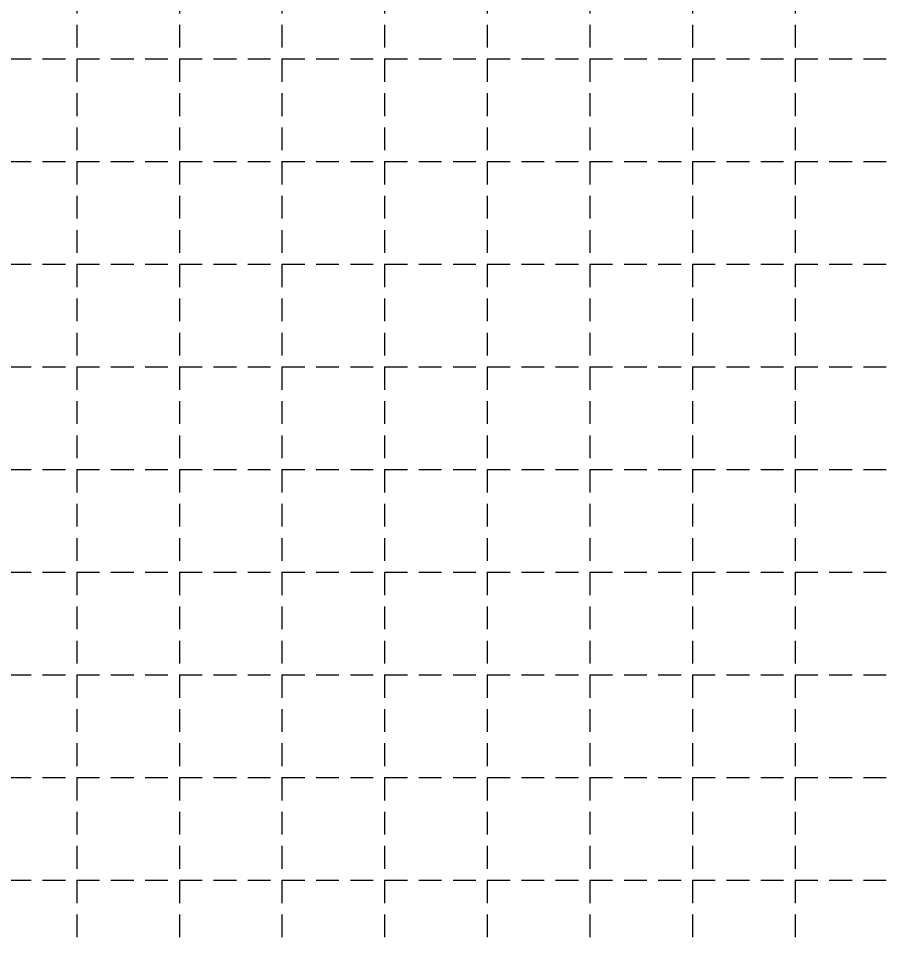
# Model space of a CAD drawing. Header units: feet. Extents: x 2597001 to 2598732, y 7017887 to 7019952.
# Drawn here: x 2598202 to 2598430.9, y 7018251.3 to 7018493.3 of the extents above; entities that cross this region are included whole.
import ezdxf

# ---------------------------------------------------------------- set-up
doc = ezdxf.new("R2010")
doc.units = ezdxf.units.FT
doc.header["$LTSCALE"] = 30
doc.header["$MEASUREMENT"] = 0
doc.linetypes.add('HIDDEN', pattern=[0.375, 0.25, -0.125])
doc.layers.get('0').update_dxf_attribs({"linetype": 'CONTINUOUS'})
doc.layers.add('GRID', color=254, linetype='HIDDEN')
doc.styles.get("Standard").update_dxf_attribs({"font": 'ARIAL.TTF'})

msp = doc.modelspace()

# ---------------------------------------------------------------- linework, layer by layer
at = {"layer": 'GRID', "color": 252, "linetype": 'HIDDEN', "lineweight": 0, "ltscale": 0.8}
for p, q in [((2598217.33, 7018941.62), (2598217.33, 7017996.5)), ((2598244.33, 7018941.62), (2598244.33, 7017996.5)), ((2598271.33, 7018941.62), (2598271.33, 7017996.5)), ((2598298.33, 7018941.62), (2598298.33, 7017996.5)), ((2598325.33, 7018941.62), (2598325.33, 7017996.5)), ((2598352.33, 7018941.62), (2598352.33, 7017996.5)), ((2598379.33, 7018941.62), (2598379.33, 7017996.5)), ((2598406.33, 7018941.62), (2598406.33, 7017996.5)), ((2597029.33, 7018482.62), (2598703.33, 7018482.62)), ((2597029.33, 7018455.62), (2598703.33, 7018455.62)), ((2597029.33, 7018428.62), (2598703.33, 7018428.62)), ((2597029.33, 7018401.62), (2598703.33, 7018401.62)), ((2597029.33, 7018374.62), (2598703.33, 7018374.62)), ((2597029.33, 7018347.62), (2598703.33, 7018347.62)), ((2597029.33, 7018320.62), (2598703.33, 7018320.62)), ((2597029.33, 7018293.62), (2598703.33, 7018293.62)), ((2597029.33, 7018266.62), (2598703.33, 7018266.62))]:
    msp.add_line(p, q, dxfattribs=at)

# ---------------------------------------------------------------- texts
at = {"insert": (2598116.29, 7018444.63), "char_height": 15.5018, "width": 198.4643, "attachment_point": 1, "rotation": 46.7001}
msp.add_mtext('Ralph Hall Parkway', dxfattribs=at)

doc.saveas('drawing.dxf')
